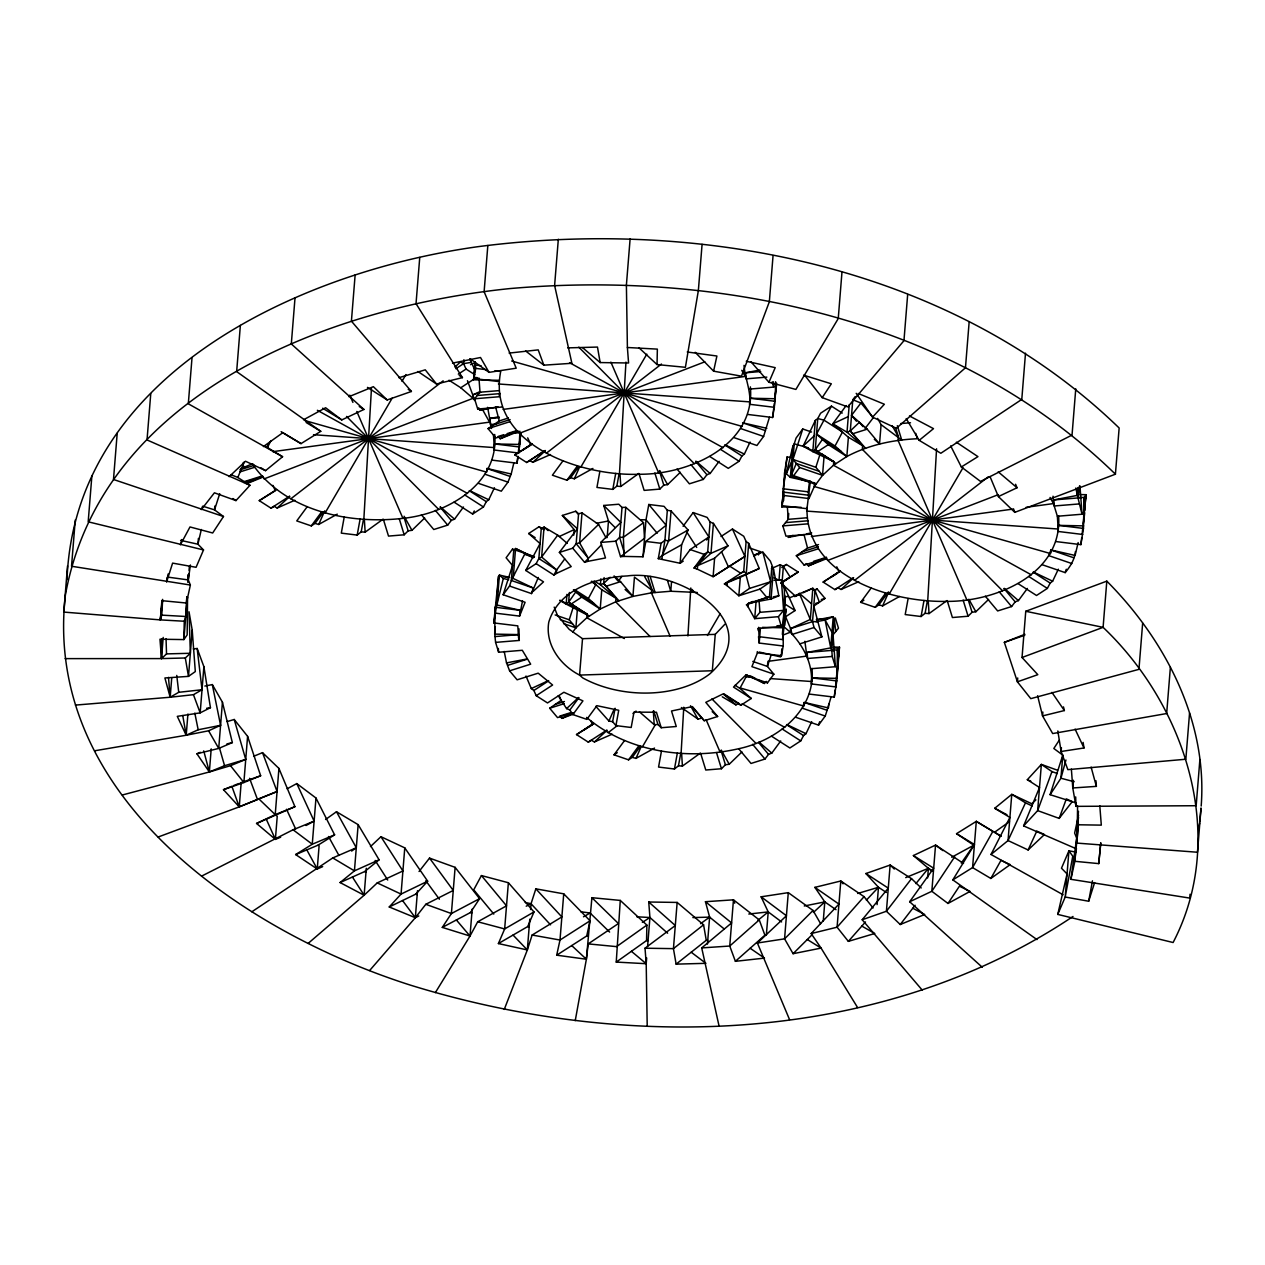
<?xml version="1.0" encoding="UTF-8"?>
<svg xmlns="http://www.w3.org/2000/svg" width="1265" height="1265" viewBox="0 0 1265 1265"><rect width="100%" height="100%" fill="white"/><g stroke="black" fill="none" stroke-linecap="round" stroke-linejoin="round"><path stroke-width="1.5" d="M161.588 638.841L161.493 658.591L65.116 658.622M187.568 597.143L187.157 634.888L183.884 639.584L159.959 639.22L161.493 658.591L185.307 657.99L190.351 653.278L189.023 611.77L192.217 630.176L195.316 671.589L188.485 676.38L164.909 677.961L170.174 697.236L193.45 694.691L202.021 689.741L197.166 648.486L193.292 648.913M1077.59 805.9L1077.021 843.107L1197.465 852.246L1201.038 807.971L1199.773 821.222M252.636 464.302C285.226 511.234 349.045 524.532 402.918 518.35C446.371 514.049 499.106 484.448 494.726 434.48M495.137 606.884L494.71 634.113L495.595 642.383L498.616 652.25L522.303 650.289L530.668 664.172L509.605 670.83L506.522 662.907L504.213 651.443M519.915 431.207L518.84 453.028L493.84 449.976L494.568 443.936L519.709 444.442L520.658 432.757M495.595 642.383L519.283 640.438L518.95 628.784M494.931 370.724L500.703 371.42C486.408 444.79 581.631 476.541 639.189 474.249C688.808 474.691 755.727 445.565 750.382 386.884M747.615 414.43L772.615 417.497L775.192 401.29L775.603 381.73M784.221 483.309L784.49 473.205L787.067 456.997L790.925 457.471M774.069 580.335L781.359 579.718L784.379 589.585L784.838 625.084L782.861 627.788L762.431 627.377M586.549 717.397C627.82 752.327 687.037 760.502 738.681 748.722C776.346 740.752 816.131 710.74 811.972 668.41M808.604 495.216L783.604 492.148L781.991 504.387L782.118 505.668L807.117 508.72L806.975 507.439C805.441 576.461 891.113 602.741 947.453 601.381C996.314 601.571 1062.711 573.788 1058.615 515.914M1055.88 541.562L1080.879 544.63L1083.457 528.422L1084.058 497.524L1086.113 494.694L1080.31 494.568M186.809 596.732L185.749 616.482L184.263 621.241L183.884 639.584L187.299 597.222M187.837 582.374L187.979 575.037M647.206 1026.105L646.209 963.709L616.245 962.08L620.277 900.427L591.909 897.691L586.375 959.234L575.243 1020.649M702.075 244.351L698.359 290.57L685.409 367.309L657.041 364.573L657.357 349.124L627.393 347.495L626.396 285.099L630.112 238.895M616.245 962.08L646.557 940.559L646.874 925.11L620.277 900.427M67.535 565.882L63.819 612.086L160.323 619.897L161.778 615.138L162.647 599.357M1077.337 837.177L1078.397 817.443M363.83 519.536L371.451 388.545M498.71 380.306L473.569 379.8L475.34 365.032L481.111 365.727M619.455 473.837L625.954 362.106M681.092 753.466L683.78 707.23M687.923 635.963L690.801 587.988M801.172 507.328L781.833 506.933L781.991 504.387M809.252 694.074L834.252 697.126L836.829 680.918L839.486 647.19L833.682 647.063M927.719 600.97L936.574 448.79M1084.817 505.968L1086.113 494.694L1082.16 534.051M75.252 520.042L71.536 566.246L190.367 585.031L186.429 603.026L162.553 600.733L160.323 619.897L184.263 621.241M91.902 475.608L88.186 521.812L203.523 549.943L196.075 567.305L172.609 563.115L166.648 581.774L166.964 577.931M117.202 433.278L113.486 479.482L223.494 516.515L212.678 532.992L189.987 526.952L180.405 544.804L181.875 539.57M150.756 393.731L147.025 439.951L249.996 485.286L235.954 500.592L214.417 492.812L201.341 509.589L202.637 506.19M161.873 600.654L160.323 619.897L162.205 600.243M163.201 637.418L161.493 658.591L166.537 653.894L190.351 653.278M192.027 357.6L188.311 403.804L282.585 456.728L265.555 470.643L245.505 461.251L229.155 476.668M171.724 677.993L170.174 697.236L75.441 705.095M186.429 603.026L186.904 597.254M188.754 574.152L188.295 579.923L190.367 585.031M189.07 570.294L189.371 566.451M198.399 538.431L197.941 544.203L203.523 549.943M192.217 630.176L188.485 676.38L185.307 657.99M187.916 714.045L186.208 735.234L94.622 750.793M214.844 506.032L214.528 509.874L223.494 516.515M197.166 648.486L203.886 666.639L200.17 712.859L177.29 716.354L186.208 735.234L208.598 730.791L220.584 725.319L212.314 684.586L204.851 686.057M240.366 325.421L236.65 371.625L320.772 431.333L301.023 443.62L282.759 432.741L263.405 446.577M211.208 748.864L209.358 771.966L122.341 794.989M212.314 684.586L222.434 702.217L218.719 748.421L196.913 753.782L209.358 771.966L230.499 765.689L245.726 759.427L234.215 719.485L227.162 721.572M267.721 443.683L267.421 447.541L282.585 456.728M234.215 719.485L247.592 736.325L243.876 782.529L223.478 789.676L239.243 806.864L257.507 799.527L249.569 778.323M295.03 297.734L291.314 343.938L363.94 409.449L341.771 419.917L322.638 408.216M253.617 756.296L262.519 752.659L278.933 768.424L275.217 814.628L256.558 823.452L275.39 839.375L280.656 837.209M355.133 274.948L351.417 321.152L411.41 391.47L387.185 399.946L367.451 387.39M287.139 788.807L296.785 783.573L315.981 798.025L312.265 844.229L295.646 854.571L317.246 868.992L322.67 866.636M325.611 819.467L336.474 811.735L358.153 824.654L354.437 870.858L340.095 882.559L364.13 895.24L377.239 882.907L402.918 870.984L380.955 836.703L370.471 846.57M308.138 943.421L364.13 895.24L366.297 868.28M419.743 257.443L416.027 303.647L462.437 377.634L436.52 384.007L417.924 371.483M380.955 836.703L404.768 847.866L401.052 894.086L389.24 906.973L415.331 917.71L418.762 915.971M417.497 890.75L415.331 917.71L369.649 970.508M474.881 374.725L466.058 369.064L463.591 363.64L463.907 359.734M473.569 379.8L474.976 361.663L475.703 368.368L473.853 378.535L498.853 381.587M479.909 391.612L473.331 394.664L473.031 398.317L474.865 400.515L467.465 380.702M487.831 245.489L484.116 291.693L516.215 368.194L489.033 372.353L470.469 358.991M487.626 407.346L491.516 428.487M513.827 462.974L511.202 474.011L486.962 468.493L486.661 472.145L304.786 420.533M419.047 871.506L429.531 858.097L455.115 867.347L451.399 913.551L442.291 927.403L470.011 936.037L477.711 921.774L506.522 905.835L481.427 875.57L473.727 889.833L493.793 914.073M499.549 392.893L499.232 396.736L474.565 398.775L477.711 409.038L502.379 406.998M493.793 622.933L498.552 576.207L496.275 607.374L493.793 622.933L517.796 625.859L518.571 638.129M435.366 992.614L470.011 936.037L472.177 909.092M495.311 626.634L494.71 634.113L518.856 634.603L519.283 640.438M520.658 433.342L519.567 446.988L494.568 443.936M534.02 557.296L515.582 548.504L513.732 550.56L511.329 580.493L509.542 586.043L503.138 594.756L525.101 602.282L519.567 616.102L495.564 613.177M519.978 613.825L522.524 600.843M558.324 239.275L554.608 285.479L571.891 363.292L543.855 365.174L525.655 350.99M481.427 875.57L508.372 882.733L504.656 928.937L498.394 943.564L527.331 949.952L532.122 935.041L561.866 916.935L535.838 888.836L531.047 903.748L530.573 909.519M509.542 586.043L531.506 593.585L538.305 577.457M525.734 570.452L540.06 543.586L528.707 533.498L539.111 526.699L541.262 528.612L538.858 558.561L536.139 563.652L525.734 570.452L543.507 581.853L533.008 591.546M536.139 563.652L553.896 575.053L556.347 573.456L556.632 569.946L564.664 559.019M504.261 1009.423L527.331 949.952L529.798 919.149M566.957 594.36L566.182 604.117L589.379 616.102L568.618 602.219L569.408 592.479M573.741 535.158L574.183 529.608L562.34 515.456L575.717 511.234L578.579 513.764L576.16 543.697L572.745 548.204L559.367 552.426L571.211 566.578L556.347 573.456M578.579 513.764L582.011 512.894L579.607 542.827L588.004 557.849L587.735 561.36L584.588 562.34L572.745 548.204M572.808 632.041L575.891 627.851L577.441 608.591L568.712 604.433M554.197 607.121L557.501 615.486L569.155 629.306L582.517 638.683L579.576 675.083L582.77 677.929A90.764 58.348 4.6 0 0 709.934 673.786C768.519 621.4 677.518 569.092 627.393 575.923C596.447 577.472 558.735 589.253 548.773 622.143C544.978 644.565 560.3 665.248 579.576 675.083L712.322 670.75L715.247 634.366L724.892 624.23M535.838 888.836L563.731 893.833L560 940.037L556.695 955.186L586.375 959.234L588.193 943.896L618.427 923.529L591.909 897.691M559.715 600.448L566.182 604.117L568.618 602.219L587.134 614.094L586.834 617.763L575.891 627.851L563.573 623.613M600.843 578.864L600.369 584.715L618.965 600.812L603.658 583.45L604.117 577.599M624.372 638.54L586.834 617.763L600.211 609.018L601.76 589.759L591.814 581.188M607.137 537.609L608.481 520.974L603.721 505.462L618.775 504.229L622.016 507.439L625.78 507.328L643.521 522.682L644.518 538.305L620.546 556.695L615.802 541.183L619.613 537.388L622.016 507.439M594.044 580.967L600.369 584.715L603.658 583.45L615.992 598.187L615.691 601.84L650.052 636.501M625.78 507.328L623.376 537.277L624.088 556.41L620.546 556.695M573.424 589.79L581.694 597.143L600.211 609.018L615.691 601.84L632.911 596.4L634.445 577.156L655.096 592.542L650.131 576.381M624.088 556.41L643.015 556.79L646.004 519.836L648.787 504.482L664.046 506.348L667.335 510.285L671.051 510.934L688.113 530.067L681.598 544.772L680.096 563.257L658.274 558.656L661.073 543.302L664.931 540.234L667.335 510.285M647.854 576.619L651.712 589.19L651.412 592.842L670.165 636.327M661.848 559.098L664.931 540.234L668.647 540.882L688.113 530.067M671.051 510.934L668.647 540.882L662.133 555.588L658.274 558.656M671.541 581.615L670.766 591.245L651.412 592.842L632.911 596.4L625.1 589.506M631.409 951.312L646.209 963.709L646.668 957.937M647.601 946.378L649.925 917.505L648.739 902.008L677.154 902.435L703.577 924.81L706.265 940.306L676.127 964.136L673.439 948.639L677.154 902.435M721.003 536.502L732.451 529.023L744.911 556.442L713.112 576.682L697.331 569.171L697.616 565.661L707.688 551.951L710.092 522.018L707.103 517.385L693.157 512.594L683.084 526.287M710.092 522.018L713.413 523.362L710.993 553.311L694.058 568.048L697.331 569.171M713.413 523.362L727.992 545.847L714.599 558.197L713.112 576.682L744.911 556.442M754.067 554.924L762.842 552.157L770.654 581.742L759.87 589.126L738.823 595.768L727.059 585.632L727.343 582.121L759.253 568.507L748.69 543.397L746.113 541.483L743.741 536.265L732.451 529.023M744.01 365.364C744.959 377.776 750.319 389.193 749.908 401.891L498.426 383.975M707.451 944.085L709.618 917.125L705.443 901.708L733.463 899.826L759.253 919.908L764.914 935.199L735.392 961.321L729.747 946.03L733.463 899.826L734.712 903.226M759.253 568.507L740.31 577.283L738.823 595.768L749.592 588.383L770.654 581.742M746.113 541.483L743.709 571.416L724.402 583.924L727.059 585.632M748.69 543.397L746.287 573.33L743.709 571.416L740.768 573.235L729.478 565.993M773.057 255.577L769.341 301.782L741.48 376.164L713.602 371.167L695.165 352.287M781.359 579.718L783.604 610.378L778.386 616.688L754.699 618.648L748.105 606.868L748.39 603.358L753.07 601.444M756.043 602.014L754.699 618.648L759.917 612.323L759.079 600.828M774.528 401.637L776.599 383.153M757.308 651.601L757.435 652.819L781.438 655.76L783.209 646.004L759.221 643.063L758.715 627.298M760.407 628.278L759.221 643.063L758.51 636.627M771.856 566.767L769.452 596.701L771.049 598.993L778.845 595.799L773.453 569.06L770.369 561.138L762.842 552.157M773.453 569.06L771.049 598.993L748.39 603.358L769.452 596.701L746.35 604.765L748.105 606.868M767.744 662.702L767.444 666.449L773.864 674.182L767.46 682.879L745.512 675.352L733.51 687.085L751.268 698.47L740.879 705.269L723.106 693.884L705.791 702.36L717.635 716.512L704.257 720.734L691.923 706.898M781.833 506.933L785.154 472.889M780.853 583.086L790.151 577.014L783.367 566.388L780.252 564.664L779.003 580.255L774.069 577.899M808.414 447.842L794.23 443.841L792.87 446.166L790.356 477.364L814.597 482.882L815.862 484.416L792.981 476.557L791.716 475.039L794.23 443.841L796.08 438.054L802.753 428.993L811.545 432.013M784.237 617.636L795.084 610.536L782.102 581.979L783.367 566.388L786.419 564.49L798.183 572.033L781.138 583.181L795.226 595.942L798.879 594.787M788.728 513.479L788.269 519.33L782.829 525.908L785.976 536.17L810.644 534.13L811.687 532.881M784.806 595.404L782.861 627.788L785.265 597.855M782.371 634.445L782.829 628.832M781.438 655.76L781.754 648.913M783.256 630.207L783.209 646.004M784.711 614.648L790.578 628.594L790.293 632.247C803.069 645.371 812.304 662.797 811.529 681.519L770.274 678.578M820.606 923.671L813.031 910.468L788.285 892.647L761.119 896.806L768.219 911.907L766.353 935.009L764.914 935.199M1050.045 497.445L1053.476 503.581L1057.366 516.247L1058.173 529.023L806.691 511.107L810.359 481.222M842.237 413.07L831.437 406.144L820.606 413.212L817.759 418.541L815.324 420.423L812.81 451.621L833.761 461.599L833.477 465.251L822.535 475.34L814.296 486.535L808.968 498.552L783.968 495.501L783.241 488.796L787.067 456.997M815.324 420.423L803.133 446.118L812.81 451.621L815.261 449.723L817.759 418.541L823.974 420.138L842.474 432.013L835.027 446.007L846.838 456.523C868.533 444.98 892.995 439.761 917.41 438.749L915.765 433.357M814.597 482.882L814.296 486.535L1050.567 553.58L1050.851 549.927L1075.092 555.446L1078.159 542.558M804.888 641.276L806.833 656.076L767.792 661.389M788.285 892.647L784.569 938.851L793.092 953.699L821.08 948.102L857.591 1007.557M831.089 696.904L827.089 710.282L804.224 702.423L803.923 706.091L740.167 687.986M802.753 428.993L792.965 459.432L799.654 467.497L822.535 475.34L824.084 456.096L833.761 461.599L821.428 453.676M799.97 643.806L821.902 636.88L814.059 627.519L812.51 621.668L815.024 590.47L812.826 588.257L789.455 597.855M841.952 272.386L838.236 318.59L795.891 389.43L768.946 382.267L751.015 361.822M849.21 404.926L847.012 432.219L865.592 448.3L850.286 430.954L852.8 399.756L855.172 396.625M1031.386 574.863L833.477 465.251L846.838 456.523L848.388 437.263L832.781 423.791L846.174 405.575M810.723 668.758L835.39 666.718L832.244 656.456L831.801 650.384L834.315 619.202L833.24 616.688L816.905 619.834M828.765 704.052L828.448 707.941L806.09 702.85M835.517 686.547L839.486 647.19L837.414 650.02L836.971 678.372L811.83 677.866L811.102 683.906L836.102 686.958M823.246 921.157L824.796 901.898L814.881 887.366L840.798 880.993L864.058 896.648L873.071 907.985M848.262 416.612L832.781 423.791L847.012 432.219L850.286 430.954L862.619 445.675L862.335 449.344L1002.528 590.787M874.336 439.303L879.539 443.904L881.088 424.645L877.594 418.399M907.669 294.492L903.953 340.696L847.787 406.903L822.203 397.653L804.73 375.278M895.588 427.712L898.34 436.694L898.055 440.347L966.808 599.784M877.088 904.617L878.479 887.287L865.908 873.53L890.133 865.054L911.527 878.653L921.205 887.951M969.18 321.579L965.464 367.783L896.363 428.297L872.55 417.134L856.199 393.32M927.625 877.926L928.399 868.296L913.377 855.551L935.547 845.083L963.519 863.426M1025.504 353.204L1021.788 399.408L940.844 453.265L919.165 440.347L906.199 418.589M1017.724 677.961L1017.408 681.819L1030.785 698.644L1138.943 669.343L1142.659 623.139M1024.84 634.303L1004.347 642.367L1017.408 681.819L1037.806 674.672L1022.041 657.484L1025.757 611.28L1106.812 581.141C1165.365 639.948 1207.696 721.287 1201.181 806.042M1053.018 496.212L1053.476 503.581L1026.136 507.297M1042.866 712.068L1042.566 715.911L1052.686 733.558L1166.662 713.539L1170.378 667.335M1075.756 388.861L1072.04 435.065L980.533 481.427L961.337 466.975L950.695 445.944M1077.986 487.594L1077.353 495.39L1082.034 514.222L1057.366 516.247M1078.887 503.96L1054.204 505.984L1053.761 499.928L1078.444 497.888L1079.377 486.187M1075.408 551.556C1074.728 559.446 1070.222 566.562 1065.193 572.618L1042.328 564.775M1061.43 747.631L1061.114 751.489L1067.834 769.642L1185.843 759.237L1189.559 713.033M1059.232 740.246L1053.824 748.485L1062.79 755.126L1060.94 778.228L1050.108 794.689L1075.993 802.895M1073.416 780.268L1072.783 787.969L1075.977 806.358L1196.168 805.726L1199.884 759.522M1078.476 811.292L1077.385 824.764L1101.309 825.128L1099.791 805.742M1078.413 817.032L1074.855 861.307L1070.902 879.317L1189.748 898.087L1190.049 894.244M1106.812 581.141L1103.096 627.345C1185.795 705.933 1228.315 836.687 1173.098 942.52L1057.761 914.405L1067.059 873.925L1061.477 868.201L1068.925 850.823L1076.151 852.12M990.005 476.541L998.385 496.576L1014.799 512.341L1115.414 474.201L1119.146 427.997C952.624 266.599 702.992 217.659 478.708 246.58C301.212 270.947 74.793 373.396 66.998 579.67M187.852 580.429L188.422 574.531M1078.492 823.942L1074.855 861.307L1098.732 863.615L1100.756 842.964L1098.732 863.615M491.99 460.128L516.99 463.196L517.622 457.898M518.255 452.617L518.682 449.091M519.33 443.794L520.611 433.168M519.567 616.102L520.263 610.315L497.003 605.018L499.406 575.069L508.356 577.109M775.35 398.744L750.192 398.238L749.465 404.278L774.465 407.33M772.615 417.497L774.322 403.393M774.749 399.867L776.457 385.698M783.715 624.594L784.411 618.791M808.968 498.552L808.24 491.848L809.521 481.253M834.252 697.126L835.09 690.073M836.798 675.953L838.078 665.327M1083.615 525.876L1058.457 525.37L1057.73 531.411L1082.729 534.462M1080.879 544.63L1081.733 537.578M1083.441 523.457L1084.722 512.831M838.173 658.48L839.201 648.455M190.398 564.981L188.295 579.923L168.198 577.172M1070.902 879.317L1076.705 838.205L1074.633 833.097L1078.571 815.103M344.207 517.132L341.297 533.134L357.189 535.079L361.205 531.869L363.466 519.425M357.189 535.079L360.098 519.077M516.99 463.196L518.223 456.412M599.847 471.434L596.938 487.436L612.813 489.381L616.83 486.171L619.107 473.743M612.813 489.381L615.723 473.379M704.257 720.734L692.414 706.582L671.509 710.993L676.269 726.505L661.216 727.739L656.456 712.242L633.986 712.132L631.188 727.486L615.928 725.62L612.639 721.683L615.09 708.242M643.015 556.79L645.814 541.436L666.133 525.26L648.787 504.482M615.928 725.62L618.727 710.282L596.906 705.68L586.834 719.374L572.871 714.583L569.882 709.95L566.578 708.606L558.245 695.75M661.469 751.078L658.559 767.064L674.451 769.009L678.467 765.799L680.728 753.371M674.451 769.009L677.36 753.007M782.118 505.668L783.968 495.501M757.435 652.819L751.916 666.655L773.864 674.182M784.996 615.533L786.182 609.034L782.497 639.568L760.36 636.848M837.968 655.223L838.885 650.147M908.112 598.566L905.202 614.569L921.078 616.514L925.094 613.304L927.372 600.859M921.078 616.514L923.988 600.511M1084.595 502.727L1085.829 495.959L1085.971 497.224M1057.761 914.405L1065.209 897.027L1088.675 901.233L1092.47 880.819M166.648 581.774L168.118 574.01M1198.493 828.844L1199.6 823.12M556.695 955.186L586.723 935.958L590.043 920.794L563.731 893.833M713.602 371.167L716.907 356.018L687.243 351.986M201.325 529.497L197.941 544.203L180.579 540.361M498.679 577.441L499.406 575.069L503.312 578.5L496.275 607.374L520.263 610.315M734.064 437.643L756.929 445.486L763.601 436.425L769.452 417.276M819.198 471.323L796.318 463.48L790.356 477.364L786.292 473.79L792.87 446.166M1065.936 760.012L1060.94 778.228L1074.159 781.738M781.296 654.527L780.568 656.899L759.095 652.013M1088.675 901.233L1094.636 882.575M219.715 493.698L214.528 509.874L203.444 506.411M478.439 483.341L501.304 491.184L507.977 482.123L511.202 474.011M503.138 594.756L512.531 565.518L506.111 557.786L512.515 549.089L534.478 556.616M531.506 593.585L533.277 588.035L513.163 578.453L515.582 548.504L533.261 557.786M575.891 627.851L569.218 619.787L573.551 606.251M822.535 475.34L815.846 467.291L820.194 453.755M770.97 655.491L767.444 666.449L752.817 661.421M802.832 706.771L804.224 702.423M795.685 717.271L818.566 725.13L819.657 721.746M818.566 725.13L825.239 716.053L827.089 710.282M1065.193 572.618L1066.284 569.25M1050.108 794.689L1062.79 755.126M1023.606 825.919L1039.514 787.51L1027.322 779.714L1041.364 764.408L1051.958 771.587L1037.648 810.612L1023.606 825.919L1076.578 848.91M1059.185 818.392L1066.348 798.879L1072.261 801.615L1059.185 818.392L1037.648 810.612L1041.364 764.408L1057.524 770.243M249.996 485.286L237.82 477.49L244.319 461.772M498.394 943.564L527.711 926.565L533.988 911.939L508.372 882.733M768.946 382.267L775.208 367.641L746.271 361.252M307.253 506.648L296.753 520.911L311.301 525.908L315.001 523.41L318.701 524.469L324.741 510.854M562.878 460.95L552.394 475.213L566.926 480.21L570.626 477.711L574.342 478.771L579.623 466.864M612.639 721.683L608.924 721.034L613.984 709.586M624.515 740.578L614.015 754.841L628.563 759.838L632.263 757.356L635.963 758.399L641.244 746.492M786.292 473.79L791.605 461.772M871.142 588.083L860.659 602.346L875.19 607.342L878.89 604.844L882.606 605.903L888.631 592.289M991.017 854.476L1009.897 817.459L994.733 808.272L1011.763 794.357L1025.472 802.816L1008.047 840.561L991.017 854.476L1063.106 894.766M1028.097 849.953L1036.81 831.089L1044.447 834.536L1028.097 849.953L1008.047 840.561L1011.763 794.357L1031.813 803.749L1035.909 799.891M454.119 502.173L472.636 514.049L483.467 506.965L486.298 501.652L488.733 499.754L494.425 487.768M524.88 553.785L511.329 580.493L533.277 588.035M709.744 456.475L728.26 468.35L739.092 461.266L741.923 455.953L744.373 454.056L750.05 442.07M771.381 736.103L789.882 747.979L800.729 740.895L803.56 735.582L805.995 733.684L811.687 721.698M1018.009 583.608L1036.525 595.483L1047.357 588.399L1050.187 583.086L1052.638 581.188L1058.331 569.203M270.852 440.805L267.421 447.541L263.926 445.691M472.636 514.049L474.28 510.949M553.896 575.053L556.632 569.946L541.641 557.027L544.045 527.078L557.707 535.158L567.242 543.381M600.211 609.018L588.383 598.503L595.847 584.509L591.214 581.536M846.838 456.523L828.338 444.647L816.51 434.132L831.437 406.144M751.268 698.47L739.914 688.381L747.077 674.957M990.843 878.463L1000.995 860.358L1010.197 864.627L990.843 878.463L972.579 867.6L952.83 879.887L1036.952 939.579M325.2 512.815L392.166 398.159M402.017 381.303L405.954 374.567M580.825 467.117L646.81 354.153M642.462 746.745L655.27 724.829M707.467 635.473L720.259 613.557M889.089 594.25L962.965 467.797M952.83 879.887L974.445 844.498L956.546 833.667L976.295 821.38L1001.168 836.307L994.559 832.259L1009.454 821.618M442.291 927.403L470.453 912.539L479.577 898.672L455.115 867.347M822.203 397.653L831.326 383.801L803.591 375.167M954.696 856.785L931.831 891.287L909.661 901.755L982.288 967.266M947.991 903.447L959.423 886.196L970.065 891.414L947.991 903.447L931.831 891.287L935.547 845.083L942.899 850.602M568.618 602.219L575.796 591.894L594.313 603.769M836.007 463.591L815.261 449.723L822.44 439.398L840.956 451.273M961.289 863.094L973.797 845.21L956.546 833.667M909.661 901.755L933.681 868.185L913.377 855.551M311.301 525.908L321.784 511.645M315.001 523.41L323.16 512.325M421.419 514.792L433.769 529.513L447.699 525.117L451.273 520.421L454.546 519.156L463.464 507.012M566.926 480.21L577.425 465.947M570.626 477.711L578.785 466.627M557.707 535.158L541.641 557.027L538.858 558.561L556.632 569.946M677.06 469.094L689.393 483.815L703.324 479.419L706.898 474.723L710.171 473.458L719.105 461.314M569.882 709.95L578.832 697.774M693.157 512.594L708.89 536.993L690.184 549.563L680.096 563.257L683.226 561.154M572.871 714.583L582.944 700.889L563.89 692.255L547.524 702.945L536.234 695.703L533.862 690.484L531.284 688.571L526.003 676.016M706.661 540.029L708.89 536.993M694.058 568.048L704.131 554.355L707.688 551.951L710.993 553.311L727.992 545.847M792.981 476.557L799.654 467.497M758.336 554.94L760.66 551.761L749.766 548.03M628.563 759.838L639.046 745.575M632.263 757.356L640.422 746.255M875.19 607.342L885.69 593.079M878.89 604.844L888.22 592.162M738.681 748.722L751.015 763.459L764.961 759.047L768.519 754.367L771.808 753.102L780.726 740.958M985.324 596.226L997.658 610.948L1011.589 606.552L1015.163 601.855L1018.436 600.59L1027.37 588.446M559.367 552.426L577.378 528.723L562.34 515.456M584.588 562.34L601.571 544.709M618.411 581.046L621.937 576.413M856.484 421.245L851.535 415.347L860.927 403.013L873.261 417.735L865.054 428.55M911.527 878.653L886.417 911.259L862.192 919.75L922.185 990.052M894.292 869.023L890.133 865.054L886.417 911.259L900.237 924.525L915.085 905.266M429.531 858.097L453.25 890.449L425.815 904.301L415.331 917.71L402.539 900.538M915.907 883.602L928.399 868.296L933.096 871.206M474.565 398.775L480.004 392.197L478.961 377.998M477.711 409.038L478.739 407.789L479.815 410.287L497.967 406.808M758.431 630.808L757.719 628.499L781.406 626.539L782.403 625.353L776.931 625.795M862.192 919.75L888.283 888.156L865.908 873.53M864.058 896.648L837.082 927.198L811.165 933.57L821.08 948.102L807.323 939.515M843.043 883.824L840.798 880.993L837.082 927.198L848.341 941.366L865.513 921.932M745.971 674.688L764.392 683.464L766.242 681.408L767.46 682.879M389.24 906.973L415.837 894.102L427.665 881.199L404.768 847.866M872.55 417.134L884.361 404.247L858.271 393.494M811.165 933.57L838.932 904.096L814.881 887.366M866.383 900.142L878.479 887.287L886.465 892.505M383.548 519.947L388.513 536.091L404.183 534.795L408.168 530.841L411.963 530.32L424.661 518.002M587.735 561.36L605.492 557.944L600.749 542.432L620.815 522.413L603.721 505.462M639.189 474.249L644.138 490.393L659.824 489.096L663.793 485.143L667.588 484.622L680.301 472.319M700.81 753.877L705.775 770.021L721.445 768.741L725.414 764.772L729.225 764.25L741.923 751.948M947.453 601.381L952.403 617.526L968.089 616.229L972.058 612.276L975.853 611.754L988.566 599.436M813.031 910.468L784.569 938.851L757.403 943.01L789.502 1019.511M793.092 953.699L812.494 934.345M582.011 512.894L598.582 524.437L579.607 542.827L576.16 543.697L588.004 557.849M603.658 583.45L610.157 577.251M850.286 430.954L859.394 422.273L863.094 426.7M757.403 943.01L786.435 915.749L761.119 896.806M813.442 912.444L824.796 901.898L836.023 909.709M276.561 489.618L259.246 500.64L271.01 508.182L274.062 506.3L277.161 508.024L289.717 496.449M454.91 367.056L460.492 361.916L463.591 363.64L471.355 362.359M531.917 443.809L514.871 454.941L526.635 462.484L529.687 460.602L532.802 462.326L545.341 450.751M814.075 436.014L803.133 446.118L822.329 455.258M566.578 708.606L578.611 697.489M593.554 723.438L576.508 734.586L588.272 742.128L591.324 740.231L594.423 741.954L606.979 730.379M840.181 570.942L823.135 582.074L834.9 589.616L837.952 587.735L841.067 589.458L853.606 577.884M759.253 919.908L729.747 946.03L701.711 947.912L718.994 1025.725M701.711 947.912L731.597 922.928L705.443 901.708M340.095 882.559L364.747 871.522L379.089 859.805L358.153 824.654M919.165 440.347L933.507 428.645L909.472 415.964M757.893 920.335L768.219 911.907L781.612 921.932M703.577 924.81L673.439 948.639L645.024 948.212L646.209 963.709M290.823 498.821L443.145 380.844M546.448 453.123L661.469 364.035M608.07 732.751L617.399 725.525M632.943 713.492L636.058 711.088M854.713 580.255L988.392 476.731M645.024 948.212L675.304 925.537L648.739 902.008M1073.005 916.477C880.472 1045.333 626.823 1052.053 410.572 985.182C242.39 931.657 42.488 795.859 65.4 595.009C101.88 393.257 329.058 307 509.874 288.578C723.786 269.919 957.858 320.614 1115.414 474.201M361.205 531.869L365.158 532.154L383.137 519.124M616.83 486.171L620.783 486.456L638.762 473.442M643.521 522.682L623.376 537.277L619.613 537.388L624.372 552.9M678.467 765.799L682.42 766.084L700.399 753.07M925.094 613.304L929.048 613.588L947.026 600.559M700.589 923.671L709.618 917.125L724.149 928.921M336.474 811.735L356.303 847.756L332.758 857.939L251.814 911.796M351.638 851.06L356.303 847.756M646.874 925.11L616.561 946.631L588.193 943.896M240.84 468.54L252.794 463.717M517.828 431.049L495.896 437.975L488.053 428.614L499.28 420.913L508.419 418.019M572.144 712.986L557.533 717.603L549.69 708.242L560.917 700.541L560.016 697.126M826.092 558.181L804.161 565.107L796.318 555.73L807.544 548.045L818.518 544.582M804.161 565.107L806.295 563.637L808.493 565.866L826.931 558.545M821.902 636.88L813.774 606.077L825.001 598.377L817.158 589.016L815.024 590.47L819.388 602.219L815.735 603.373M754.161 556.126L760.66 551.761M614.015 754.841L617.257 752.675M860.659 602.346L863.9 600.179M455.843 368.7L463.591 363.64M458.309 374.124L466.058 369.064M271.01 508.182L289.559 496.18M449.012 380.212L460.776 387.754L474.723 378.63M522.888 449.992L532.186 443.92M526.635 462.484L543.681 451.352M529.687 460.602L545.183 450.482M570.863 604.227L581.694 597.143M817.506 451.716L828.338 444.647M533.862 690.484L548.599 680.87M536.234 695.703L552.599 685.013L538.194 673.17L517.132 679.811L509.605 670.83M781.77 567.526L786.419 564.49M584.509 729.62L593.823 723.548M831.152 577.125L840.45 571.053M588.272 742.128L606.821 730.111M834.9 589.616L853.448 577.615M642.351 922.375L649.925 917.505L667.635 933.206M590.043 920.794L560 940.037L532.122 935.041M295.646 854.571L317.974 845.194L334.608 834.837L315.981 798.025M961.337 466.975L977.956 456.633L956.356 442.212M259.246 500.64L275.311 490.709L272.892 485.349M514.871 454.941L530.952 445.011L527.695 437.864M724.402 583.924L740.31 577.283M782.102 581.979L798.183 572.033M576.508 734.586L592.573 724.639L590.961 721.066M823.135 582.074L837.604 573.14M533.988 911.939L504.656 928.937L477.711 921.774M202.021 689.741L178.729 692.303L170.174 697.236L168.466 677.376M583.481 916.793L590.091 913.014L609.619 932.068M318.701 524.469L337.281 514.143M574.342 478.771L592.921 468.445M662.133 555.588L681.598 544.772M882.606 605.903L899.494 596.511M635.963 758.399L654.543 748.074M541.262 528.612L544.045 527.078L548.125 530.604M722.283 696.809L735.93 704.89L738.713 703.356L740.879 705.269M303.537 419.79L325.611 407.757L341.771 419.917M951.707 857.243L973.797 845.21M296.785 783.573L314.131 821.127L293.069 829.777L201.562 876.139M306.083 825.492L314.131 821.127M479.577 898.672L451.399 913.551L425.815 904.301M526.208 906.214L531.047 903.748L550.56 924.826M203.886 666.639L210.449 707.688L200.17 712.859L193.45 694.691M427.665 881.199L401.052 894.086L377.239 882.907M256.558 823.452L294.919 806.675L278.933 768.424M998.385 496.576L1017.044 487.752L1015.589 484.274M470.548 364.684L475.482 362.407M246.248 483.657L262.693 476.035M263.041 477.111L247.972 483.167M503.517 434.78L498.03 436.504L500.228 438.734L516.673 431.112M518.666 431.412L500.228 438.734M559.32 536.502L574.183 529.608M531.284 688.571L548.504 680.602M808.493 565.866L826.583 557.47M794.736 596.637L799.67 594.36M802.959 592.826L812.826 588.257L810.312 619.455L812.51 621.668L817.854 621.526M570.626 712.669L559.652 716.132L561.866 718.362L573.377 713.017M814.059 627.519L792.127 634.445L790.578 628.594L810.312 619.455L799.322 593.285L811.577 603.848M220.584 725.319L198.178 729.763L186.208 735.234L182.745 715.563M379.089 859.805L354.437 870.858L332.758 857.939M277.161 508.024L294.856 500.26M532.802 462.326L550.496 454.562M697.616 565.661L714.599 558.197M771.413 568.538L780.252 564.664M841.067 589.458L858.761 581.694M594.423 741.954L612.118 734.19M196.913 753.782L200.313 752.327M222.434 702.217L232.349 742.587L218.719 748.421L208.598 730.791M334.608 834.837L312.265 844.229L293.069 829.777M245.726 759.427L224.569 765.705L209.358 771.966L203.728 750.872M348.919 396.704L373.365 386.679L387.185 399.946M479.815 410.287L483.072 408.959M792.965 535.427L788.079 537.419L802.611 534.636M262.519 752.659L277.082 791.526L239.243 806.864L158.188 837.003M905.708 877.61L928.399 868.296L931.277 870.937M900.237 924.525L924.683 914.5L912.792 908.223M223.478 789.676L231.859 786.292L239.243 806.864L241.093 783.762L240.255 782.909L260.653 775.761L247.592 736.325M233.535 785.612L238.579 783.588M260.653 775.761L243.876 782.529L230.499 765.689M294.919 806.675L275.217 814.628L258.803 798.863L277.082 791.526M264.037 478.929L473.031 398.317L460.776 387.754M519.662 433.231L704.826 361.822M827.927 560.363L998.433 494.599M782.956 635.077L790.293 632.247L783.731 626.586M561.866 718.362L573.678 713.966M1022.041 657.484L1103.096 627.345L1025.757 611.28M1004.347 642.367L1024.745 635.22M473.331 394.664L480.637 392.356M239.86 469.884L254.471 465.267M239.733 471.987L254.36 467.37M244.224 481.633L260.685 476.431M243.924 482.518L262.203 476.747M488.195 408.152L482.708 409.876L489.571 422.146L272.876 451.652M493.65 424.771L510.111 419.569M488.053 428.614L509.985 421.672M507.17 433.626L516.31 430.732M853.258 433.579L867.205 429.167L879.539 443.904M606.631 586.074L620.562 581.663L632.911 596.4M801.915 551.904L818.376 546.701M796.318 555.73L818.249 548.804M813.601 561.328L826.409 557.296M508.119 665.2L527.426 659.112M813.506 590.17L817.158 589.016M821.349 599.531L825.001 598.377M790.578 628.594L812.51 621.668M555.288 704.399L564.427 701.522M549.69 708.242L564.301 703.625M398.839 377.713L425.261 369.839L436.52 384.007M857.717 893.469L878.479 887.287M848.341 941.366L874.763 933.491L861.829 926.091M681.392 707.53L697.964 719.073L701.395 718.204M226.894 743.931L232.349 742.587M1063.47 706.882L1064.371 710.551L1042.566 715.911L1037.6 695.734M452.522 363.102L480.51 357.505L489.033 372.353M804.271 905.993L824.796 901.898M496.007 424.091L490.314 424.55L489.871 418.494L498.948 416.738M766.827 377.128L745.939 378.852L745.496 372.796L760.012 369.997M596.416 523.299L608.481 520.974L615.043 527.489M806.232 533.925L809.869 533.229M1053.761 499.928L1077.353 495.39L1075.867 487.958M773.184 596.89L778.845 595.799M506.522 662.907L527.284 658.923M816.036 621.763L825.112 620.024L833.24 616.688L830.726 647.886L831.801 650.384L834.236 650.795M832.244 656.456L807.576 658.48L807.133 652.424L830.726 647.886L825.112 620.024L831.975 632.294M784.727 596.938L788.617 596.305M206.638 708.274L210.449 707.688M1083.109 742.397L1083.994 747.979L1061.114 751.489L1057.825 730.964M503.122 409.417L745.212 376.448L741.78 370.313M811.387 536.55L1012.474 509.163M509.115 353.093L538.21 349.883L543.855 365.174M748.801 914.042L768.219 911.907M735.392 961.321L764.487 958.111L750.145 948.26M480.004 392.197L498.979 390.632M745.496 372.796L760.676 371.531M477.269 395.486L500.055 393.621M749.086 389.114L773.769 387.09L773.374 381.777M489.871 418.494L499.359 417.703M510.538 433.405L518.144 432.788M900.696 423.569L910.5 422.763M807.244 517.764L788.269 519.33L787.352 506.917M785.533 522.619L808.319 520.753M782.829 525.908L807.497 523.868M600.749 542.432L615.802 541.183M759.917 612.323L783.604 610.378M495.168 636.564L518.856 634.603M816.368 619.518L827.753 618.569M807.133 652.424L831.801 650.384M1095.949 780.726L1096.376 786.371L1072.783 787.969L1071.376 769.136M706.265 940.306L707.752 940.227M582.517 638.683L715.247 634.366M639.41 711.831L654.195 724.639L657.958 724.529L661.216 727.739M567.716 347.875L597.475 347.069L600.163 362.565L628.578 362.992L627.393 347.495M692.872 917.584L709.618 917.125M676.127 964.136L705.902 963.329L691.196 952.229M1080.184 497.445L1084.058 497.524L1084.864 510.285M641.26 519.725L646.004 519.836L657.152 533.197M833.556 649.941L837.414 650.02L838.221 662.781M646.557 940.559L648.059 940.607M161.778 615.138L185.749 616.482M636.817 916.793L649.925 917.505M313.53 434.701L494.283 447.589L493.461 434.812M746.698 676.901L752.596 677.313M586.723 935.958L588.225 936.132M750.192 398.238L775.192 401.29M475.703 368.368L487.246 369.775M477.569 377.729L473.727 377.255L473.853 378.535M783.241 488.796L808.24 491.848M1058.457 525.37L1083.457 528.422M645.814 541.436L661.073 543.302M697.268 592.479L670.766 591.245L667.477 580.477M504.087 576.887L509.621 577.567M833.429 647.743L837.272 648.218M811.83 677.866L836.829 680.918M580.809 911.765L590.091 913.014M1078.444 497.888L1080.863 498.299M527.711 926.565L529.181 926.85M525.26 902.467L531.047 903.748M766.827 428.313L742.587 422.795L765.467 430.638M503.312 578.5L508.688 579.718M470.453 912.539L471.877 912.935M511.661 360.999L742.302 426.447M740.737 428.582L763.601 436.425M792.965 459.432L815.846 467.291M1073.732 557.77L1050.851 549.927L1049.001 555.715L1071.866 563.558M791.716 475.039L811.071 481.68M486.962 468.493L509.827 476.336M485.096 474.28L507.977 482.123M690.184 549.563L704.131 554.355M524.706 554.323L533.862 557.454M555.129 614.948L569.218 619.787M560.253 619.597L572.555 623.819M802.358 708.21L825.239 716.053M1051.958 771.587L1057.35 773.532M415.837 894.102L417.181 894.608M852.8 399.756L860.927 403.013M1027.322 779.714L1030.801 781.153M230.863 474.612L237.82 477.49M1025.472 802.816L1032.161 805.963M1033.426 572.049L1052.638 581.188M725.161 444.916L744.373 454.056M469.536 490.614L488.733 499.754M750.082 675.779L755.094 678.182M559.984 600.274L565.218 602.773M786.798 724.545L805.995 733.684M364.747 871.522L365.996 872.138M994.733 808.272L1006.94 814.723M569.566 362.691L723.121 447.731M317.357 410.287L467.497 493.429M742.096 703.735L784.759 727.359M758.194 679.938L764.392 683.464M579.054 609.509L587.134 614.094M848.388 437.263L862.619 445.675M601.76 589.759L615.992 598.187M281.13 431.65L301.023 443.62M306.13 422.478L320.772 431.333M260.985 467.829L265.555 470.643M317.974 845.194L319.096 845.89L317.246 868.992L306.81 849.874M359.26 406.539L363.94 409.449M1033.22 572.191L1050.187 583.086M816.51 434.132L835.027 446.007M1028.84 576.524L1047.357 588.399M815.261 449.723L818.344 451.7M724.956 445.074L741.923 455.953M720.576 449.391L739.092 461.266M784.79 603.943L795.084 610.536M539.111 526.699L543.95 529.798M469.331 490.757L486.298 501.652M528.707 533.498L535.174 537.641M464.951 495.089L483.467 506.965M735.076 685.282L739.914 688.381M786.593 724.703L803.56 735.582M574.5 589.601L588.383 598.503M782.213 729.02L800.729 740.895M724.181 694.026L738.713 703.356M408.216 389.367L411.41 391.47M232.934 498.536L235.954 500.592M459.227 375.405L462.437 377.634M881.088 424.645L901.724 440.046L897.328 425.688M276.26 815.498L277.241 816.273L275.39 839.375L266.409 819.467M998.212 471.829L1017.044 487.752M582.548 347.638L600.163 362.565M1004.236 588.351L1018.436 600.59M695.971 461.219L710.171 473.458M723.675 694.311L735.93 704.89M759.032 742.081L771.808 753.102M440.347 506.917L454.546 519.156M851.535 415.347L867.205 429.167M614.063 575.923L620.562 581.663M712.179 711.689L717.635 716.512M638.841 347.685L657.041 364.573M571.717 945.572L586.375 959.234M578.801 347.163L694.264 463.654M711.91 698.913L755.885 743.282M346.547 416.438L438.639 509.352M513.052 935.072L527.331 949.952M595.815 706.313L608.924 721.034M456.365 919.971L470.011 936.037M1004.062 588.605L1015.163 601.855M999.255 591.814L1011.589 606.552M695.797 461.472L706.898 474.723M690.99 464.682L703.324 479.419M759.87 589.126L767.396 598.108M575.717 511.234L578.089 514.064M758.652 742.571L768.519 754.367M615.233 577.726L617.699 580.667M752.628 744.31L764.961 759.047M440.157 507.17L451.273 520.421M435.366 510.38L447.699 525.117M691.939 589.364L694.232 592.115M512.515 549.089L513.732 550.56M425.815 880.74L439.382 899.225M1051.927 692.382L1064.371 710.551M686.231 531.173L696.715 547.429M352.429 877.04L364.13 895.24M375.167 860.453L387.722 880.045M892.22 425.736L898.34 436.694M968.848 599.246L975.853 611.754M659.713 470.548L667.588 484.622M644.707 576.682L651.712 589.19M598.582 524.437L606.046 537.783M721.335 750.177L729.225 764.25M690.5 705.728L697.964 719.073M404.088 516.247L411.963 530.32M328.505 836.497L338.894 855.377M1075.076 729.114L1083.994 747.979M286.538 809.268L295.615 828.939M836.782 566.783L839.217 572.144M721.54 551.714L728.545 567.147M469.726 358.786L475.403 371.262M610.884 362.122L658.543 472.651M706.107 719.674L720.164 752.28M349.788 395.139L352.903 402.397M356.809 411.457L402.918 518.35M1013.486 508.815L1014.799 512.341M968.199 599.705L972.058 612.276M963.124 600.084L968.089 616.229M772.188 381.951L773.769 387.09M778.386 616.688L781.406 626.539M659.381 470.786L663.793 485.143M654.859 472.952L659.824 489.096M721.018 750.414L725.414 764.772M716.496 752.58L721.445 768.741M653.736 710.74L657.958 724.529M404.31 518.27L408.168 530.841M399.234 518.65L404.183 534.795M219.351 747.536L224.569 765.705M1091.11 767.096L1096.376 786.371M803.939 534.352L807.544 548.045M745.686 573.598L749.592 588.383M495.674 407.219L499.28 420.913M242.754 463.18L243.655 466.611M194.81 713.096L198.178 729.763M835.77 631.504L834.315 619.202L835.343 617.952L838.489 628.215L833.05 634.793L835.39 666.718M176.752 675.415L178.729 692.303M1079.946 485.855L1082.034 514.222M498.331 648.407L498.616 652.25M928.241 600.922L929.048 613.588M783.098 491.326L783.668 500.45M681.614 753.434L682.42 766.084M653.325 710.977L654.195 724.639M619.976 473.79L620.783 486.456M474.834 364.193L475.055 367.846M364.352 519.488L365.158 532.154M1075.677 796.918L1075.977 806.358M166.047 638.793L166.537 653.894M976.295 821.38L972.579 867.6L992.867 831.374L976.295 821.38M1068.925 850.823L1065.209 897.027L1072.767 856.199L1068.925 850.823"/></g></svg>
